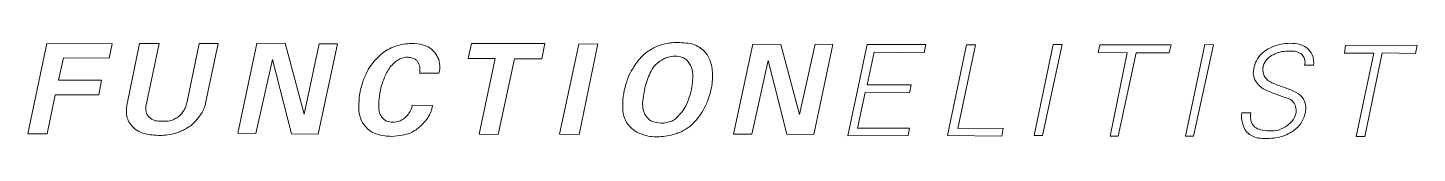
# Model space of a CAD drawing. Header units: inches. Extents: x 0 to 66.4, y -0.2 to 4.3.
import ezdxf

# ---------------------------------------------------------------- set-up
doc = ezdxf.new("R2010")
doc.units = ezdxf.units.IN
doc.header["$MEASUREMENT"] = 0

msp = doc.modelspace()

# ---------------------------------------------------------------- linework, layer by layer
at = {"color": 7, "linetype": 'Continuous', "lineweight": 15}
for p, q in [((0.916, 4.298), (0, 0)), ((4.031, 4.288), (0.916, 4.298)), ((3.886, 3.601), (4.031, 4.288)), ((5.334, 4.291), (4.75, 1.423)), ((6.276, 4.296), (5.334, 4.291)), ((5.667, 1.435), (6.276, 4.296)), ((8.193, 4.295), (7.595, 1.461)), ((9.091, 4.295), (8.193, 4.295)), ((8.496, 1.452), (9.091, 4.295)), ((10.938, 4.294), (10.04, 0.026)), ((12.297, 4.318), (10.938, 4.294)), ((13.21, 0.927), (12.297, 4.318)), ((13.914, 4.289), (13.21, 0.927)), ((13.875, -0.02), (14.799, 4.288)), ((14.799, 4.288), (13.914, 4.289)), ((21.193, 4.297), (21.042, 3.586)), ((24.701, 4.3), (21.193, 4.297)), ((24.558, 3.573), (24.701, 4.3)), ((26.321, 4.273), (25.4, -0.018)), ((27.239, 4.28), (26.321, 4.273)), ((26.341, -0.033), (27.239, 4.28)), ((34.646, 4.268), (33.708, -0.029)), ((35.969, 4.255), (34.646, 4.268)), ((36.872, 0.907), (35.969, 4.255)), ((37.612, 4.26), (36.872, 0.907)), ((37.551, -0.045), (38.467, 4.252)), ((38.467, 4.252), (37.612, 4.26)), ((40.1, 4.25), (39.172, -0.103)), ((42.898, 4.255), (40.1, 4.25)), ((42.826, 3.858), (42.898, 4.255)), ((44.847, 4.231), (43.932, -0.087)), ((44.426, 0.249), (45.273, 4.242)), ((45.273, 4.242), (44.847, 4.231)), ((48.987, 4.247), (48.072, -0.082)), ((48.476, -0.094), (49.425, 4.258)), ((49.425, 4.258), (48.987, 4.247)), ((51.212, 4.242), (51.135, 3.863)), ((54.621, 4.229), (51.212, 4.242)), ((54.537, 3.85), (54.621, 4.229)), ((56.227, 4.257), (55.304, -0.113)), ((55.698, -0.121), (56.644, 4.241)), ((56.644, 4.241), (56.227, 4.257)), ((62.954, 4.21), (62.899, 3.84)), ((66.379, 4.216), (62.954, 4.21)), ((66.302, 3.83), (66.379, 4.216)), ((1.473, 2.551), (1.708, 3.61)), ((1.708, 3.61), (3.886, 3.601)), ((10.902, 0.003), (11.688, 3.534)), ((11.688, 3.534), (12.597, -0.009)), ((21.042, 3.586), (22.33, 3.576)), ((22.33, 3.576), (21.558, -0.026)), ((22.475, -0.035), (23.254, 3.575)), ((23.254, 3.575), (24.558, 3.573)), ((34.587, -0.03), (35.375, 3.494)), ((35.375, 3.494), (36.259, -0.022)), ((40.098, 2.336), (40.434, 3.878)), ((40.434, 3.878), (42.826, 3.858)), ((51.135, 3.863), (52.529, 3.861)), ((52.529, 3.861), (51.705, -0.115)), ((52.092, -0.116), (52.946, 3.86)), ((52.946, 3.86), (54.537, 3.85)), ((62.899, 3.84), (64.31, 3.843)), ((64.31, 3.843), (63.465, -0.129)), ((63.874, -0.135), (64.701, 3.846)), ((64.701, 3.846), (66.302, 3.83)), ((18.71, 2.878), (19.643, 2.877)), ((61, 3.264), (61.425, 3.263)), ((3.523, 2.553), (1.473, 2.551)), ((3.394, 1.845), (3.523, 2.553)), ((42.204, 2.325), (40.098, 2.336)), ((42.124, 1.943), (42.204, 2.325)), ((0.919, 0), (1.306, 1.848)), ((1.306, 1.848), (3.394, 1.845)), ((19.339, 1.348), (18.361, 1.353)), ((39.633, 0.27), (40.01, 1.955)), ((40.01, 1.955), (42.124, 1.943)), ((58.434, 0.999), (57.999, 1)), ((0, 0), (0.919, 0)), ((10.04, 0.026), (10.902, 0.003)), ((42.121, 0.266), (39.633, 0.27)), ((42.065, -0.091), (42.121, 0.266)), ((46.592, 0.257), (44.426, 0.249)), ((46.535, -0.113), (46.592, 0.257)), ((12.597, -0.009), (13.875, -0.02)), ((21.558, -0.026), (22.475, -0.035)), ((25.4, -0.018), (26.341, -0.033)), ((33.708, -0.029), (34.587, -0.03)), ((36.259, -0.022), (37.551, -0.045)), ((39.172, -0.103), (42.065, -0.091)), ((43.932, -0.087), (46.535, -0.113)), ((48.072, -0.082), (48.476, -0.094)), ((51.705, -0.115), (52.092, -0.116)), ((55.304, -0.113), (55.698, -0.121)), ((63.465, -0.129), (63.874, -0.135))]:
    msp.add_line(p, q, dxfattribs=at)
for points, knots in [([(19.643, 2.877), (19.687, 3.031), (19.691, 3.274), (19.624, 3.582), (19.508, 3.794), (19.36, 3.961), (19.167, 4.131), (18.82, 4.271), (18.277, 4.332), (17.609, 4.211), (17.057, 3.954), (16.674, 3.596), (16.429, 3.328), (16.231, 2.994), (16.092, 2.717), (15.967, 2.359), (15.854, 1.949), (15.807, 1.418), (15.823, 0.923), (15.967, 0.537), (16.167, 0.285), (16.411, 0.081), (16.717, -0.039), (17.042, -0.106), (17.445, -0.144), (17.819, -0.088), (18.219, -0.007), (18.507, 0.149), (18.78, 0.356), (18.955, 0.557), (19.199, 0.867), (19.315, 1.133), (19.339, 1.348)], [0, 0, 0, 0, 0.040554, 0.061616, 0.080012, 0.101824, 0.118728, 0.145311, 0.196144, 0.256563, 0.317601, 0.348711, 0.390548, 0.410204, 0.447945, 0.469715, 0.507424, 0.556368, 0.606244, 0.63261, 0.660598, 0.687775, 0.713037, 0.743901, 0.772888, 0.81624, 0.840131, 0.87715, 0.898823, 0.927917, 0.945001, 1, 1, 1, 1]), ([(30.087, -0.146), (30.207, -0.143), (30.459, -0.129), (30.784, -0.058), (31.093, 0.038), (31.396, 0.172), (31.779, 0.452), (32.113, 0.856), (32.351, 1.268), (32.511, 1.626), (32.622, 1.981), (32.696, 2.371), (32.718, 2.745), (32.698, 3.104), (32.606, 3.518), (32.4, 3.897), (32.077, 4.128), (31.785, 4.288), (31.428, 4.32), (31.058, 4.356), (30.632, 4.33), (30.214, 4.237), (29.757, 4.028), (29.402, 3.769), (29.07, 3.372), (28.796, 2.96), (28.588, 2.45), (28.493, 2.046), (28.427, 1.692), (28.42, 1.398), (28.422, 1.009), (28.524, 0.622), (28.792, 0.291), (29.061, 0.068), (29.394, -0.046), (29.722, -0.15), (29.967, -0.15), (30.087, -0.146)], [0, 0, 0, 0, 0.0256889, 0.0539464, 0.0711173, 0.0949309, 0.1247864, 0.1718345, 0.2061336, 0.2264842, 0.2558195, 0.2857471, 0.3112884, 0.3360449, 0.3624277, 0.4021443, 0.4243866, 0.4469182, 0.4724391, 0.5002615, 0.5268263, 0.5634783, 0.5913755, 0.6341776, 0.656132, 0.7021182, 0.7396122, 0.7734325, 0.7911004, 0.816751, 0.8361905, 0.8746739, 0.8991799, 0.9266948, 0.9480681, 0.9742703, 1, 1, 1, 1]), ([(61.425, 3.263), (61.453, 3.431), (61.412, 3.745), (61.116, 4.13), (60.676, 4.303), (60.203, 4.316), (59.751, 4.255), (59.36, 4.104), (59.006, 3.894), (58.73, 3.587), (58.583, 3.193), (58.501, 2.757), (58.713, 2.414), (58.951, 2.165), (59.237, 2.039), (59.572, 1.901), (59.969, 1.75), (60.463, 1.621), (60.654, 1.119), (60.497, 0.665), (60.158, 0.36), (59.754, 0.14), (59.309, 0.116), (58.928, 0.163), (58.614, 0.287), (58.399, 0.583), (58.403, 0.848), (58.434, 0.999)], [0, 0, 0, 0, 0.048889, 0.087359, 0.134375, 0.179426, 0.222781, 0.26498, 0.299386, 0.3408, 0.380455, 0.420735, 0.462281, 0.490244, 0.519108, 0.551144, 0.594778, 0.643411, 0.688489, 0.730754, 0.774542, 0.817216, 0.860878, 0.899899, 0.928204, 0.955023, 1, 1, 1, 1]), ([(18.361, 1.353), (18.345, 1.215), (18.273, 1.033), (18.097, 0.832), (17.953, 0.684), (17.718, 0.577), (17.444, 0.535), (17.15, 0.567), (16.925, 0.741), (16.767, 1.018), (16.765, 1.442), (16.807, 1.921), (16.938, 2.456), (17.124, 2.88), (17.343, 3.225), (17.572, 3.447), (17.841, 3.6), (18.107, 3.658), (18.328, 3.626), (18.502, 3.568), (18.727, 3.346), (18.768, 3.073), (18.71, 2.878)], [0, 0, 0, 0, 0.063236, 0.086132, 0.122714, 0.156521, 0.202501, 0.248775, 0.287135, 0.328458, 0.390432, 0.476348, 0.550173, 0.641096, 0.687261, 0.736692, 0.785332, 0.827671, 0.858232, 0.887348, 0.909466, 1, 1, 1, 1]), ([(30.763, 0.595), (30.843, 0.623), (31.032, 0.786), (31.278, 1.049), (31.504, 1.433), (31.647, 1.859), (31.757, 2.302), (31.77, 2.679), (31.768, 2.977), (31.693, 3.226), (31.548, 3.446), (31.308, 3.663), (30.949, 3.708), (30.624, 3.673), (30.315, 3.537), (30.004, 3.341), (29.771, 2.993), (29.617, 2.629), (29.486, 2.263), (29.424, 1.872), (29.36, 1.508), (29.389, 1.194), (29.445, 0.971), (29.549, 0.829), (29.655, 0.677), (29.894, 0.54), (30.124, 0.512), (30.243, 0.5)], [0, 0, 0, 0, 0.029859, 0.087256, 0.129488, 0.18804, 0.24811, 0.292274, 0.322743, 0.354693, 0.383561, 0.416926, 0.466865, 0.506793, 0.533462, 0.587226, 0.635811, 0.680714, 0.729286, 0.77431, 0.822684, 0.861032, 0.88683, 0.90331, 0.923933, 0.952376, 1, 1, 1, 1]), ([(57.999, 1), (57.97, 0.814), (58.011, 0.513), (58.164, 0.124), (58.417, -0.083), (58.718, -0.214), (59.099, -0.234), (59.616, -0.225), (60.208, -0.054), (60.748, 0.32), (61.002, 0.806), (61.08, 1.253), (60.984, 1.688), (60.585, 2.001), (60.078, 2.188), (59.585, 2.352), (59.157, 2.561), (58.983, 2.92), (59.008, 3.285), (59.208, 3.579), (59.492, 3.776), (59.822, 3.916), (60.174, 3.939), (60.5, 3.941), (60.759, 3.873), (60.998, 3.66), (61.053, 3.416), (61, 3.264)], [0, 0, 0, 0, 0.053085, 0.086629, 0.116685, 0.143953, 0.179636, 0.224613, 0.291952, 0.353162, 0.407421, 0.444038, 0.482182, 0.528076, 0.581277, 0.637462, 0.678446, 0.712599, 0.744697, 0.778972, 0.810628, 0.842933, 0.880225, 0.910512, 0.936616, 0.954688, 1, 1, 1, 1]), ([(4.75, 1.423), (4.734, 1.346), (4.707, 1.118), (4.712, 0.874), (4.832, 0.527), (4.996, 0.333), (5.24, 0.122), (5.557, -0.016), (5.934, -0.063), (6.32, -0.097), (6.741, -0.054), (7.117, 0.024), (7.436, 0.168), (7.645, 0.297), (7.861, 0.421), (8.012, 0.603), (8.181, 0.791), (8.333, 1.008), (8.432, 1.239), (8.483, 1.39), (8.496, 1.452)], [0, 0, 0, 0, 0.043908, 0.110716, 0.159393, 0.219822, 0.270449, 0.330055, 0.40784, 0.477215, 0.542146, 0.639163, 0.686234, 0.733612, 0.774061, 0.821315, 0.862079, 0.913354, 0.965139, 1, 1, 1, 1]), ([(7.595, 1.461), (7.582, 1.402), (7.55, 1.288), (7.466, 1.113), (7.353, 0.957), (7.208, 0.811), (7.038, 0.708), (6.825, 0.608), (6.57, 0.593), (6.299, 0.585), (6.055, 0.614), (5.876, 0.713), (5.748, 0.827), (5.657, 0.964), (5.639, 1.123), (5.637, 1.277), (5.656, 1.382), (5.667, 1.435)], [0, 0, 0, 0, 0.060419, 0.12059, 0.194414, 0.254505, 0.327663, 0.39465, 0.490196, 0.581664, 0.670312, 0.733542, 0.78531, 0.843814, 0.89341, 0.944934, 1, 1, 1, 1]), ([(30.243, 0.5), (30.299, 0.494), (30.528, 0.525), (30.682, 0.567), (30.763, 0.595)], [0, 0, 0, 0, 0.517019, 1, 1, 1, 1])]:
    msp.add_open_spline(points, degree=3, knots=knots, dxfattribs=at)

doc.saveas('drawing.dxf')
